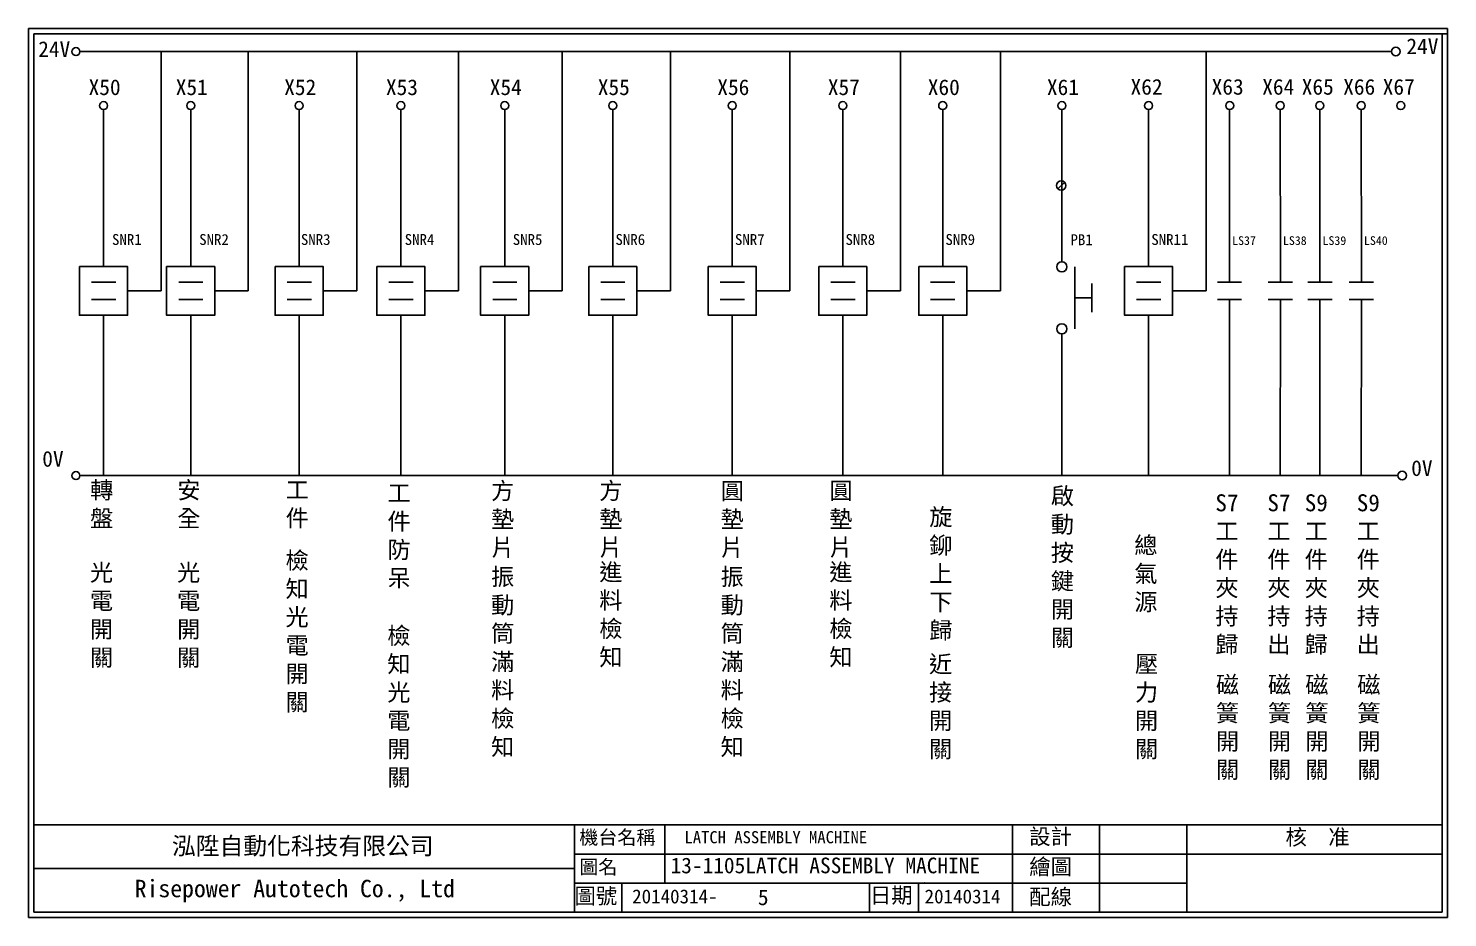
# Model space of a CAD drawing. Extents: x 134 to 2648, y -627 to 3.
# Drawn here: x 1596.3 to 1921.9, y -399.2 to -195.2 of the extents above; entities that cross this region are included whole.
import ezdxf

# ---------------------------------------------------------------- set-up
doc = ezdxf.new("R2010")
doc.units = 0
doc.layers.get('0').update_dxf_attribs({"linetype": 'CONTINUOUS'})
for name, color, linetype in [('圖框層', 7, 'CONTINUOUS'), ('文字層', 4, 'CONTINUOUS'), ('標尺寸層', 3, 'CONTINUOUS')]:
    doc.layers.add(name, color=color, linetype=linetype)
doc.styles.add('CNS', font='romanc.shx', dxfattribs={"bigfont": 'chineset.shx'})
doc.styles.add('STSL', font='kaiu.ttf')

# ---------------------------------------------------------------- blocks, each defined once
blk = doc.blocks.new('門把組立機圖框')
at = {"layer": '圖框層', "color": 7}
for p, q in [((325.62, 0), (0, 0)), ((0, -203.97), (0, 0)), ((325.62, -203.97), (325.62, 0)), ((325.62, -1.25), (1.25, -1.25)), ((1.25, -202.72), (1.25, -1.25)), ((324.37, -202.72), (324.37, -1.25)), ((1.25, -182.72), (111.73, -182.72)), ((111.73, -182.72), (324.37, -182.72)), ((125.28, -202.72), (125.28, -182.72)), ((225.75, -202.72), (225.75, -182.72)), ((245.75, -202.72), (245.75, -182.72)), ((265.75, -202.72), (265.75, -182.72)), ((125.28, -189.39), (324.37, -189.39)), ((125.28, -196.05), (265.75, -196.05)), ((136.15, -202.72), (136.15, -195.97)), ((0, -203.97), (325.62, -203.97)), ((1.25, -202.72), (324.37, -202.72))]:
    blk.add_line(p, q, dxfattribs=at)
at = {"layer": '圖框層', "color": 4}
blk.add_point((205.54, -196.05), dxfattribs=at)
at = {"layer": '標尺寸層', "color": 7}
for p, q in [((146.05, -196.05), (146.05, -182.72)), ((125.28, -192.72), (1.25, -192.72)), ((192.94, -202.72), (192.94, -196.05)), ((204.21, -202.72), (204.21, -196.05))]:
    blk.add_line(p, q, dxfattribs=at)
at = {"insert": (147.33, -190.21), "char_height": 3.6, "width": 80.5001, "attachment_point": 1, "style": 'CNS'}
blk.add_mtext('{\\fDFKai-SB|b0|i0|c136|p65;\\C4;13-1105LATCH ASSEMBLY MACHINE}', dxfattribs=at)
at = {"layer": '圖框層', "color": 4, "style": 'STSL'}
for s, height, p in [('泓陞自動化科技有限公司', 4, (32.94, -189.53)), ('LATCH ASSEMBLY MACHINE', 2.8, (150.53, -186.93)), ('設計', 3.6, (229.63, -187.18)), ('核  准', 3.6, (288.42, -187.32)), ('繪圖', 3.6, (229.63, -194.09)), ('Risepower Autotech Co., Ltd', 4, (24.38, -199.3)), ('圖號', 3.6, (125.28, -200.81)), ('20140314-', 3.2, (138.52, -200.71)), ('日期', 3.6, (193.07, -200.64)), ('配線', 3.6, (229.63, -201))]:
    blk.add_text(s, height=height, dxfattribs=at).set_placement(p)
at = {"layer": '文字層', "color": 4, "style": 'STSL'}
for s, p in [('機台名稱', (126.4, -187.16)), ('圖名', (126.4, -193.96)), ('20140314', (205.62, -200.72))]:
    blk.add_text(s, height=3.2, dxfattribs=at).set_placement(p)

msp = doc.modelspace()

# ---------------------------------------------------------------- linework, layer by layer
for p, q in [((1626.77, -255.41), (1626.77, -200.5)), ((1646.77, -255.41), (1646.77, -200.5)), ((1671.66, -255.41), (1671.66, -200.5)), ((1694.99, -255.41), (1694.99, -200.5)), ((1718.81, -255.41), (1718.81, -200.5)), ((1743.6, -255.41), (1743.6, -200.5)), ((1771.02, -255.41), (1771.02, -200.5)), ((1796.38, -255.41), (1796.38, -200.5)), ((1819.31, -255.41), (1819.31, -200.5)), ((1866.55, -255.41), (1866.55, -200.5)), ((1613.55, -249.83), (1613.55, -213.81)), ((1633.55, -249.83), (1633.55, -213.81)), ((1658.43, -249.83), (1658.43, -213.81)), ((1681.77, -249.83), (1681.77, -213.81)), ((1705.59, -249.83), (1705.59, -213.81)), ((1730.38, -249.83), (1730.38, -213.81)), ((1757.8, -249.83), (1757.8, -213.81)), ((1783.16, -249.83), (1783.16, -213.81)), ((1806.08, -249.83), (1806.08, -213.81)), ((1853.32, -249.83), (1853.32, -213.81)), ((1871.89, -253.38), (1871.87, -213.81)), ((1883.55, -253.38), (1883.53, -213.81)), ((1892.63, -253.38), (1892.6, -213.81)), ((1902.14, -253.38), (1902.11, -213.81)), ((1834.05, -230.5), (1832.53, -232.01)), ((1840.29, -256.99), (1840.29, -253.68)), ((1619.06, -255.41), (1626.77, -255.41)), ((1639.06, -255.41), (1646.77, -255.41)), ((1663.95, -255.41), (1671.66, -255.41)), ((1687.28, -255.41), (1694.99, -255.41)), ((1711.1, -255.41), (1718.81, -255.41)), ((1735.89, -255.41), (1743.6, -255.41)), ((1763.31, -255.41), (1771.02, -255.41)), ((1788.67, -255.41), (1796.38, -255.41)), ((1811.6, -255.41), (1819.31, -255.41)), ((1840.29, -256.99), (1840.29, -260.3)), ((1858.83, -255.41), (1866.55, -255.41)), ((1871.89, -257.35), (1871.87, -297.76)), ((1883.55, -257.35), (1883.53, -297.76)), ((1892.63, -257.35), (1892.6, -297.76)), ((1902.14, -257.35), (1902.11, -297.76)), ((1613.55, -260.99), (1613.55, -297.76)), ((1633.55, -260.99), (1633.55, -297.76)), ((1658.43, -260.99), (1658.43, -297.76)), ((1681.77, -260.99), (1681.77, -297.76)), ((1705.59, -260.99), (1705.59, -297.76)), ((1730.38, -260.99), (1730.38, -297.76)), ((1757.8, -260.99), (1757.8, -297.76)), ((1783.16, -260.99), (1783.16, -297.76)), ((1806.08, -260.99), (1806.08, -297.76)), ((1853.32, -260.99), (1853.32, -297.76))]:
    msp.add_line(p, q)
for points in [[(1608.03, -249.83), (1619.06, -249.83), (1619.06, -260.99), (1608.03, -260.99)], [(1628.03, -249.83), (1639.06, -249.83), (1639.06, -260.99), (1628.03, -260.99)], [(1652.92, -249.83), (1663.95, -249.83), (1663.95, -260.99), (1652.92, -260.99)], [(1676.25, -249.83), (1687.28, -249.83), (1687.28, -260.99), (1676.25, -260.99)], [(1700.07, -249.83), (1711.1, -249.83), (1711.1, -260.99), (1700.07, -260.99)], [(1724.87, -249.83), (1735.89, -249.83), (1735.89, -260.99), (1724.87, -260.99)], [(1752.28, -249.83), (1763.31, -249.83), (1763.31, -260.99), (1752.28, -260.99)], [(1777.65, -249.83), (1788.67, -249.83), (1788.67, -260.99), (1777.65, -260.99)], [(1800.57, -249.83), (1811.6, -249.83), (1811.6, -260.99), (1800.57, -260.99)], [(1847.81, -249.83), (1858.83, -249.83), (1858.83, -260.99), (1847.81, -260.99)]]:
    msp.add_lwpolyline(points, close=True)
for centre, radius in [((1910.03, -200.5), 1), ((1833.29, -231.25), 1.07), ((1911.51, -297.76), 1)]:
    msp.add_circle(centre, radius)
at = {"layer": '標尺寸層', "color": 7}
for p, q in [((1608.14, -200.5), (1909.03, -200.5)), ((1833.42, -213.81), (1833.42, -248.73)), ((1836.42, -249.88), (1836.42, -264.11)), ((1610.79, -253.38), (1616.35, -253.38)), ((1630.79, -253.38), (1636.35, -253.38)), ((1655.67, -253.38), (1661.24, -253.38)), ((1679.01, -253.38), (1684.57, -253.38)), ((1702.83, -253.38), (1708.39, -253.38)), ((1727.62, -253.38), (1733.19, -253.38)), ((1755.03, -253.38), (1760.6, -253.38)), ((1780.4, -253.38), (1785.97, -253.38)), ((1803.32, -253.38), (1808.89, -253.38)), ((1850.56, -253.38), (1856.13, -253.38)), ((1869.11, -253.38), (1874.67, -253.38)), ((1880.77, -253.38), (1886.34, -253.38)), ((1889.84, -253.38), (1895.41, -253.38)), ((1899.35, -253.38), (1904.92, -253.38)), ((1840.29, -256.99), (1836.42, -256.99)), ((1610.79, -257.35), (1616.35, -257.35)), ((1630.79, -257.35), (1636.35, -257.35)), ((1655.67, -257.35), (1661.24, -257.35)), ((1679.01, -257.35), (1684.57, -257.35)), ((1702.83, -257.35), (1708.39, -257.35)), ((1727.62, -257.35), (1733.19, -257.35)), ((1755.03, -257.35), (1760.6, -257.35)), ((1780.4, -257.35), (1785.97, -257.35)), ((1803.32, -257.35), (1808.89, -257.35)), ((1850.56, -257.35), (1856.13, -257.35)), ((1869.11, -257.35), (1874.67, -257.35)), ((1880.77, -257.35), (1886.34, -257.35)), ((1889.84, -257.35), (1895.41, -257.35)), ((1899.35, -257.35), (1904.92, -257.35)), ((1833.42, -265.26), (1833.42, -297.76)), ((1608.35, -297.76), (1910.51, -297.76))]:
    msp.add_line(p, q, dxfattribs=at)
for centre, radius in [((1607.22, -200.5), 0.92), ((1613.55, -212.89), 0.92), ((1633.55, -212.89), 0.92), ((1658.43, -212.89), 0.92), ((1681.77, -212.89), 0.92), ((1705.59, -212.89), 0.92), ((1730.38, -212.89), 0.92), ((1757.8, -212.89), 0.92), ((1783.16, -212.89), 0.92), ((1806.08, -212.89), 0.92), ((1833.42, -212.89), 0.92), ((1853.32, -212.89), 0.92), ((1871.93, -212.89), 0.92), ((1883.53, -212.89), 0.92), ((1892.6, -212.89), 0.92), ((1902.11, -212.89), 0.92), ((1911.19, -212.89), 0.92), ((1833.42, -249.88), 1.15), ((1833.42, -264.11), 1.15), ((1607.22, -297.76), 0.92)]:
    msp.add_circle(centre, radius, dxfattribs=at)

# ---------------------------------------------------------------- block references
at = {"color": 7}
msp.add_blockref('門把組立機圖框', (1596.31, -195.18), dxfattribs=at)

# ---------------------------------------------------------------- texts
at = {"insert": (1763.68, -392.69), "char_height": 3.6, "width": 7.3862, "attachment_point": 1, "style": 'CNS'}
msp.add_mtext('{\\fDFKai-SB|b0|i0|c136|p65;\\C4;5}', dxfattribs=at)
at = {"layer": '圖框層', "color": 4, "style": 'STSL'}
for s, height, p in [('24V', 3.6, (1598.56, -201.75)), ('24V', 3.6, (1912.47, -201.09)), ('X50', 3.6, (1610.12, -210.48)), ('X51', 3.6, (1630.12, -210.48)), ('X52', 3.6, (1655, -210.48)), ('X53', 3.6, (1678.34, -210.48)), ('X54', 3.6, (1702.16, -210.48)), ('X55', 3.6, (1726.95, -210.48)), ('X56', 3.6, (1754.37, -210.48)), ('X57', 3.6, (1779.73, -210.48)), ('X60', 3.6, (1802.66, -210.48)), ('X61', 3.6, (1829.99, -210.48)), ('X62', 3.6, (1849.18, -210.39)), ('X63', 3.6, (1867.79, -210.39)), ('X64', 3.6, (1879.39, -210.39)), ('X65', 3.6, (1888.46, -210.39)), ('X66', 3.6, (1897.97, -210.39)), ('X67', 3.6, (1907.04, -210.39)), ('SNR1', 2.5, (1615.5, -244.86)), ('SNR2', 2.5, (1635.5, -244.86)), ('SNR3', 2.5, (1658.83, -244.86)), ('SNR4', 2.5, (1682.65, -244.86)), ('SNR5', 2.5, (1707.44, -244.86)), ('SNR6', 2.5, (1731, -244.86)), ('SNR7', 2.5, (1758.42, -244.86)), ('SNR8', 2.5, (1783.78, -244.86)), ('SNR9', 2.5, (1806.71, -244.86)), ('PB1', 2.5, (1835.4, -244.91)), ('SNR11', 2.5, (1853.94, -244.86)), ('LS37', 2, (1872.49, -244.86)), ('LS38', 2, (1884.15, -244.86)), ('LS39', 2, (1893.23, -244.86)), ('LS40', 2, (1902.74, -244.86)), ('0V', 3.6, (1599.49, -295.72)), ('0V', 3.6, (1913.57, -297.85))]:
    msp.add_text(s, height=height, dxfattribs=at).set_placement(p)
at = {"layer": '標尺寸層', "color": 7, "char_height": 3.9, "style": 'CNS'}
for s, insert, width, attachment_point in [('{\\fDFKai-SB|b0|i0|c136|p65;轉盤}', (1613.13, -304.48), 8.6627, 5), ('{\\fDFKai-SB|b0|i0|c136|p65;安全}', (1633.13, -304.48), 8.6627, 5), ('{\\fDFKai-SB|b0|i0|c136|p65;工件}', (1658.01, -304.48), 8.6627, 5), ('{\\fDFKai-SB|b0|i0|c136|p65;方墊片}', (1705.13, -307.98), 5.8159, 5), ('{\\fDFKai-SB|b0|i0|c136|p65;方墊片}', (1729.95, -307.96), 5.8159, 5), ('{\\fDFKai-SB|b0|i0|c136|p65;圓墊片}', (1757.79, -307.98), 5.8159, 5), ('{\\fDFKai-SB|b0|i0|c136|p65;圓墊片}', (1782.73, -307.96), 5.8159, 5), ('{\\fDFKai-SB|b0|i0|c136|p65;工件防呆}', (1681.35, -311.72), 8.6627, 5), ('{\\fDFKai-SB|b0|i0|c136|p65;啟動按鍵開關}', (1830.89, -300.49), 4.9608, 1), ('{\\fDFKai-SB|b0|i0|c136|p65;S7工件夾持歸}', (1871.29, -320.46), 5.4978, 5), ('{\\fDFKai-SB|b0|i0|c136|p65;S7工件夾持出}', (1883.22, -320.46), 5.4978, 5), ('{\\fDFKai-SB|b0|i0|c136|p65;S9工件夾持歸}', (1891.79, -320.46), 5.4978, 5), ('{\\fDFKai-SB|b0|i0|c136|p65;S9工件夾持出}', (1903.73, -320.46), 5.4978, 5), ('{\\fDFKai-SB|b0|i0|c136|p65;旋鉚上下歸}', (1805.66, -320.46), 8.6627, 5), ('{\\fDFKai-SB|b0|i0|c136|p65;總氣源}', (1852.7, -320.46), 5.4978, 5), ('{\\fDFKai-SB|b0|i0|c136|p65;檢知光電開關}', (1657.96, -333.69), 8.6627, 5), ('{\\fDFKai-SB|b0|i0|c136|p65;光電開關}', (1613.08, -329.96), 8.6627, 5), ('{\\fDFKai-SB|b0|i0|c136|p65;光電開關}', (1633.08, -329.96), 8.6627, 5), ('{\\fDFKai-SB|b0|i0|c136|p65;振動筒滿料檢知}', (1705.13, -340.68), 5.8159, 5), ('{\\fDFKai-SB|b0|i0|c136|p65;進料檢知}', (1729.95, -329.85), 5.8159, 5), ('{\\fDFKai-SB|b0|i0|c136|p65;振動筒滿料檢知}', (1757.79, -340.68), 5.8159, 5), ('{\\fDFKai-SB|b0|i0|c136|p65;進料檢知}', (1782.73, -329.85), 5.8159, 5), ('{\\fDFKai-SB|b0|i0|c136|p65;檢知光電開關}', (1681.3, -350.95), 8.6627, 5), ('{\\fDFKai-SB|b0|i0|c136|p65;近接開關}', (1805.61, -350.95), 8.6627, 5), ('{\\fDFKai-SB|b0|i0|c136|p65;壓力開關}', (1852.85, -350.95), 8.6627, 5), ('{\\fDFKai-SB|b0|i0|c136|p65;磁簧開關}', (1871.43, -355.69), 8.6627, 5), ('{\\fDFKai-SB|b0|i0|c136|p65;磁簧開關}', (1883.36, -355.69), 8.6627, 5), ('{\\fDFKai-SB|b0|i0|c136|p65;磁簧開關}', (1891.94, -355.69), 8.6627, 5), ('{\\fDFKai-SB|b0|i0|c136|p65;磁簧開關}', (1903.87, -355.69), 8.6627, 5)]:
    msp.add_mtext(s, dxfattribs=dict(at, insert=insert, width=width, attachment_point=attachment_point))

doc.saveas('drawing.dxf')
